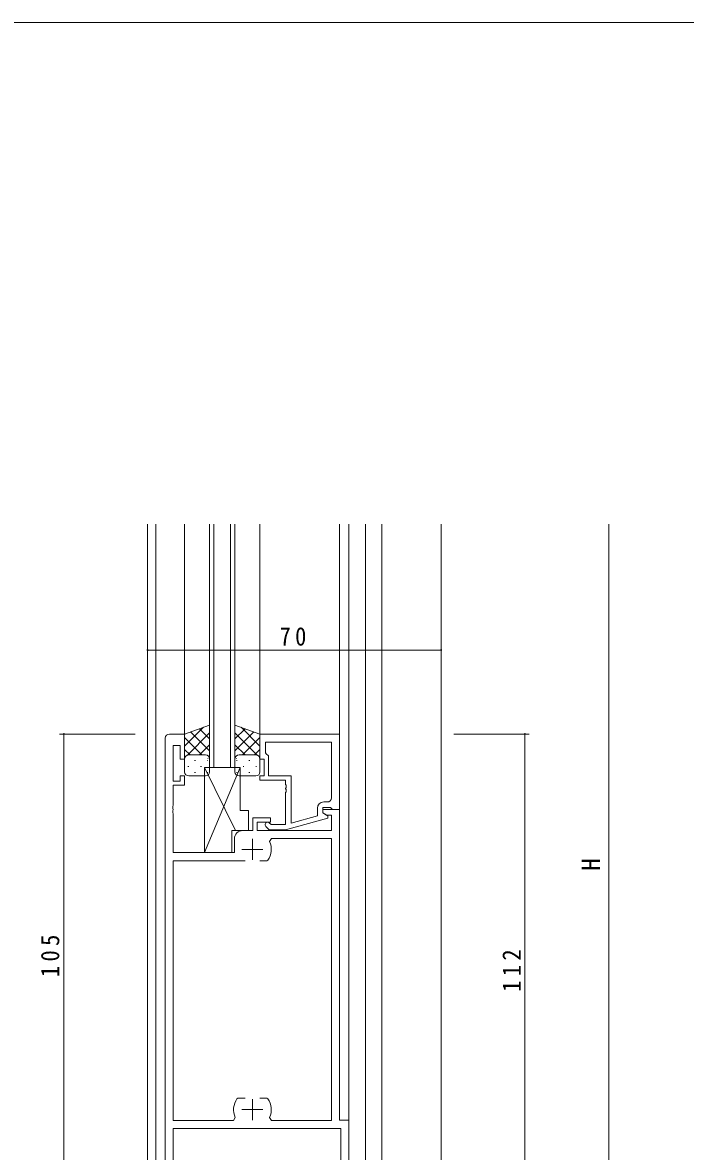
# Model space of a CAD drawing. Units: millimetres on the paper. Extents: x -397 to 397, y -282 to 282.
# Drawn here: x -238.6 to -80.5, y 10.3 to 279.3 of the extents above; entities that cross this region are included whole.
import ezdxf
from ezdxf.enums import TextEntityAlignment as Align

# ---------------------------------------------------------------- set-up
doc = ezdxf.new("R2010")
doc.units = ezdxf.units.MM
for name, color, linetype, lineweight in [('0-1_YKK_ZWAK', 7, 'Continuous', 18), ('0-3_YKK_11', 7, 'Continuous', 18), ('0-4_YKK_12', 2, 'Continuous', 18), ('0-5_YKK_13', 4, 'Continuous', 18), ('0-6_YKK_D', 6, 'Continuous', 18)]:
    doc.layers.add(name, color=color, linetype=linetype, lineweight=lineweight)
doc.styles.add('ＭＳ ゴシック', font='')
doc.styles.get('ＭＳ ゴシック').set_extended_font_data('MS Gothic')

msp = doc.modelspace()

# ---------------------------------------------------------------- linework, layer by layer
at = {"layer": '0-1_YKK_ZWAK'}
msp.add_line((376.092, 279.312), (-393.908, 279.312), dxfattribs=at)
at = {"layer": '0-3_YKK_11'}
for p, q in [((-204.594, 108.779), (-204.594, 4.779)), ((-199.994, 109.779), (-203.594, 109.779)), ((-199.994, 103.779), (-199.994, 109.779)), ((-181.994, 109.779), (-181.994, 103.779)), ((-162.994, 109.779), (-181.994, 109.779)), ((-180.694, 107.849), (-164.924, 107.849)), ((-180.694, 105.279), (-180.694, 107.849)), ((-180.694, 107.849), (-164.924, 107.849)), ((-164.924, 107.849), (-164.924, 94.579)), ((-162.994, 91.779), (-162.994, 109.779)), ((-202.664, 107.079), (-200.994, 107.079)), ((-202.664, 98.579), (-202.664, 107.079)), ((-200.994, 107.079), (-200.994, 103.779)), ((-180.494, 105.079), (-180.694, 105.279)), ((-179.994, 104.579), (-180.494, 105.079)), ((-200.994, 103.779), (-199.994, 103.779)), ((-181.994, 103.779), (-180.994, 103.779)), ((-180.994, 103.779), (-180.994, 99.779)), ((-179.994, 99.779), (-179.994, 104.579)), ((-200.994, 99.779), (-200.994, 98.579)), ((-199.994, 99.779), (-200.994, 99.779)), ((-199.994, 97.579), (-199.994, 99.779)), ((-181.994, 99.779), (-181.994, 98.779)), ((-180.994, 99.779), (-181.994, 99.779)), ((-174.594, 99.779), (-179.994, 99.779)), ((-174.594, 88.571), (-174.594, 99.779)), ((-200.994, 98.579), (-202.664, 98.579)), ((-202.664, 97.579), (-199.994, 97.579)), ((-202.664, 92.738), (-202.664, 97.579)), ((-181.994, 98.779), (-175.894, 98.779)), ((-175.894, 98.779), (-175.894, 97.738)), ((-175.894, 97.738), (-175.774, 97.554)), ((-175.774, 97.005), (-175.894, 96.821)), ((-175.774, 97.554), (-175.774, 97.005)), ((-175.894, 96.821), (-175.894, 96.738)), ((-175.894, 96.738), (-175.774, 96.554)), ((-175.774, 96.005), (-175.894, 95.821)), ((-175.894, 95.821), (-175.894, 88.179)), ((-175.774, 96.554), (-175.774, 96.005)), ((-202.784, 92.554), (-202.664, 92.738)), ((-202.784, 92.005), (-202.784, 92.554)), ((-202.664, 91.821), (-202.784, 92.005)), ((-202.784, 91.554), (-202.664, 91.738)), ((-202.784, 91.005), (-202.784, 91.554)), ((-202.664, 91.738), (-202.664, 91.821)), ((-168.294, 92.079), (-168.294, 90.259)), ((-166.994, 92.279), (-165.194, 92.279)), ((-166.994, 90.979), (-166.994, 92.279)), ((-166.994, 91.779), (-166.994, 90.979)), ((-162.994, 91.779), (-166.994, 91.779)), ((-165.924, 93.579), (-166.794, 93.579)), ((-165.194, 92.279), (-164.994, 92.079)), ((-164.994, 92.079), (-164.694, 91.779)), ((-164.694, 91.779), (-162.994, 91.779)), ((-162.994, 17.779), (-162.994, 91.779)), ((-202.664, 90.821), (-202.784, 91.005)), ((-202.664, 81.579), (-202.664, 90.821)), ((-183.694, 89.779), (-183.694, 86.779)), ((-179.494, 89.779), (-183.694, 89.779)), ((-182.694, 88.779), (-179.494, 88.779)), ((-182.694, 86.779), (-182.694, 88.779)), ((-179.494, 88.779), (-179.494, 89.779)), ((-175.897, 86.979), (-165.794, 89.687)), ((-168.294, 90.259), (-174.594, 88.571)), ((-166.994, 90.979), (-166.128, 90.479)), ((-165.794, 90.287), (-166.994, 90.979)), ((-166.128, 90.479), (-164.924, 90.479)), ((-165.794, 89.687), (-165.794, 90.287)), ((-164.924, 90.479), (-164.924, 86.779)), ((-183.694, 86.779), (-186.094, 86.779)), ((-164.924, 86.779), (-182.694, 86.779)), ((-180.618, 87.755), (-179.842, 86.979)), ((-179.842, 86.979), (-175.897, 86.979)), ((-179.345, 88.179), (-179.769, 88.604)), ((-175.894, 88.179), (-179.345, 88.179)), ((-188.094, 84.779), (-188.094, 81.579)), ((-183.794, 84.779), (-183.794, 79.779)), ((-179.697, 84.142), (-179.242, 84.849)), ((-179.242, 84.849), (-164.924, 84.849)), ((-164.924, 84.849), (-164.924, 17.709)), ((-188.094, 81.579), (-202.664, 81.579)), ((-186.294, 82.279), (-181.294, 82.279)), ((-202.664, 79.579), (-185.544, 79.579)), ((-202.664, 17.709), (-202.664, 79.579)), ((-182.044, 79.579), (-180.347, 79.579)), ((-182.044, 79.579), (-180.347, 79.579)), ((-180.347, 79.579), (-180.101, 79.708)), ((-187.24, 22.979), (-187.487, 22.851)), ((-185.544, 22.979), (-187.24, 22.979)), ((-183.794, 22.779), (-183.794, 17.779)), ((-180.347, 22.979), (-182.044, 22.979)), ((-180.101, 22.851), (-180.347, 22.979)), ((-186.294, 20.279), (-181.294, 20.279)), ((-188.345, 17.709), (-202.664, 17.709)), ((-187.89, 18.416), (-188.345, 17.709)), ((-179.242, 17.709), (-179.697, 18.416)), ((-164.924, 17.709), (-179.242, 17.709)), ((-160.794, 17.779), (-162.994, 17.779)), ((-160.794, 4.779), (-160.794, 17.779)), ((-202.664, 15.779), (-162.724, 15.779)), ((-202.664, 4.779), (-202.664, 15.779)), ((-162.724, 15.779), (-162.724, 4.779))]:
    msp.add_line(p, q, dxfattribs=at)
for centre, radius, start, end in [((-203.594, 108.779), 1, 90.00001, 179.99999), ((-165.924, 94.579), 1, 270.00001, 359.99999), ((-166.794, 92.079), 1.5, 90.00001, 179.99999), ((-180.194, 88.179), 0.6, 44.99999, 225.00001), ((-186.094, 84.779), 2, 90.00001, 179.99999), ((-183.794, 82.279), 4.5, 325.15008, 24.45637), ((-183.794, 20.279), 4.5, 145.15008, 204.45637), ((-183.794, 20.279), 4.5, 335.54363, 34.84992)]:
    msp.add_arc(centre, radius, start, end, dxfattribs=at)
at = {"layer": '0-4_YKK_12'}
for p, q in [((-208.794, 159.779), (-208.794, -22.221)), ((-199.994, 159.779), (-199.994, 109.779)), ((-193.994, 159.779), (-193.994, 101.779)), ((-192.994, 101.779), (-192.994, 159.779)), ((-188.994, 159.779), (-188.994, 101.779)), ((-187.994, 101.779), (-187.994, 159.779)), ((-181.994, 159.779), (-181.994, 109.779)), ((-162.994, 159.779), (-162.994, 109.479)), ((-160.794, 159.779), (-160.794, 4.779)), ((-152.894, -2.221), (-152.894, 159.779)), ((-138.794, 159.779), (-138.794, -22.221)), ((-187.994, 101.779), (-193.994, 101.779))]:
    msp.add_line(p, q, dxfattribs=at)
for points in [[(-206.794, 159.779), (-206.794, 4.779), (-160.794, 4.779)], [(-152.894, -2.221), (-156.794, -2.221), (-156.794, 159.779)]]:
    msp.add_lwpolyline(points, dxfattribs=at)
at = {"layer": '0-5_YKK_13'}
for p, q in [((-193.994, 111.922), (-199.994, 109.779)), ((-199.994, 106.871), (-195.469, 111.395)), ((-193.994, 105.765), (-198.531, 110.302)), ((-193.994, 108.593), (-196.446, 111.046)), ((-193.994, 111.922), (-193.994, 103.779)), ((-187.994, 111.922), (-187.994, 103.779)), ((-187.994, 111.922), (-181.994, 109.779)), ((-187.994, 108.593), (-185.541, 111.046)), ((-187.994, 105.765), (-183.457, 110.302)), ((-181.994, 106.871), (-186.518, 111.395)), ((-199.994, 109.699), (-199.869, 109.824)), ((-199.994, 109.779), (-199.994, 103.779)), ((-195.836, 104.779), (-199.994, 108.937)), ((-199.307, 104.729), (-193.994, 110.042)), ((-182.68, 104.729), (-187.994, 110.042)), ((-186.151, 104.779), (-181.994, 108.937)), ((-181.994, 109.699), (-182.119, 109.824)), ((-181.994, 109.779), (-181.994, 103.779)), ((-198.665, 104.779), (-199.994, 106.108)), ((-196.428, 104.779), (-193.994, 107.214)), ((-185.559, 104.779), (-187.994, 107.214)), ((-183.322, 104.779), (-181.994, 106.108)), ((-199.994, 104.042), (-199.943, 104.093)), ((-199.994, 103.779), (-199.994, 100.779)), ((-194.994, 104.779), (-198.994, 104.779)), ((-198.994, 104.779), (-195.394, 104.779)), ((-197.375, 103.445), (-197.575, 103.445)), ((-194.394, 103.445), (-194.545, 103.445)), ((-194.411, 103.968), (-194.394, 103.985)), ((-193.994, 103.779), (-193.994, 100.779)), ((-187.994, 103.779), (-187.994, 100.779)), ((-187.576, 103.968), (-187.594, 103.985)), ((-187.594, 103.445), (-187.442, 103.445)), ((-186.994, 104.779), (-182.994, 104.779)), ((-182.994, 104.779), (-186.994, 104.779)), ((-184.612, 103.445), (-184.412, 103.445)), ((-181.994, 104.042), (-182.044, 104.093)), ((-181.994, 103.779), (-181.994, 100.779)), ((-198.99, 102.03), (-199.19, 102.03)), ((-194.994, 99.779), (-198.994, 99.779)), ((-197.375, 100.615), (-197.575, 100.615)), ((-195.96, 102.03), (-196.16, 102.03)), ((-195.244, 81.579), (-186.744, 101.779)), ((-195.244, 81.579), (-195.244, 101.779)), ((-195.244, 101.779), (-186.744, 101.779)), ((-187.818, 86.779), (-195.244, 101.779)), ((-194.407, 100.615), (-194.545, 100.615)), ((-187.58, 100.615), (-187.442, 100.615)), ((-186.994, 99.779), (-182.994, 99.779)), ((-186.744, 101.779), (-186.744, 91.579)), ((-186.027, 102.03), (-185.827, 102.03)), ((-184.612, 100.615), (-184.412, 100.615)), ((-182.997, 102.03), (-182.797, 102.03)), ((-186.744, 91.579), (-184.744, 91.579)), ((-184.744, 91.579), (-184.744, 86.779)), ((-188.744, 86.779), (-188.744, 81.579)), ((-184.744, 86.779), (-188.744, 86.779)), ((-188.744, 81.579), (-195.244, 81.579))]:
    msp.add_line(p, q, dxfattribs=at)
for centre, start, end in [((-198.994, 103.779), 90, 180), ((-198.994, 103.779), 90, 179.9999), ((-194.994, 103.779), 0, 90), ((-186.994, 103.779), 90, 180), ((-182.994, 103.779), 0, 90), ((-182.994, 103.779), 0.0001, 90), ((-198.994, 100.779), 180, 270), ((-194.994, 100.779), 270, 0), ((-186.994, 100.779), 180, 270), ((-182.994, 100.779), 270, 0)]:
    msp.add_arc(centre, 1, start, end, dxfattribs=at)
at = {"layer": '0-6_YKK_D'}
for p, q in [((-98.794, 159.779), (-98.794, -2.221)), ((-208.794, 112.779), (-208.794, 130.779)), ((-208.794, 129.779), (-138.794, 129.779)), ((-138.794, 112.779), (-138.794, 130.779)), ((-211.794, 109.779), (-229.794, 109.779)), ((-228.794, 109.779), (-228.794, 4.779)), ((-135.794, 109.779), (-117.794, 109.779)), ((-118.794, 109.779), (-118.794, -2.221))]:
    msp.add_line(p, q, dxfattribs=at)
for centre, start, end in [((-208.794, 129.779), 0, 180), ((-208.794, 129.779), 180, 0), ((-138.794, 129.779), 0, 180), ((-138.794, 129.779), 180, 0), ((-228.794, 109.779), 90, 270), ((-228.794, 109.779), 270, 90), ((-118.794, 109.779), 90, 270), ((-118.794, 109.779), 270, 90)]:
    msp.add_arc(centre, 0.106, start, end, dxfattribs=at)

# ---------------------------------------------------------------- texts
at = {"layer": '0-6_YKK_D', "color": 7, "style": 'ＭＳ ゴシック'}
msp.add_text('H', height=4.399, rotation=90, dxfattribs=at).set_placement((-99.594, 77.179), align=Align.BOTTOM_LEFT)
at = {"layer": '0-6_YKK_D', "color": 7, "insert": (-177.314, 130.779), "char_height": 4.399, "attachment_point": 7, "style": 'ＭＳ ゴシック'}
msp.add_mtext('\\T1.37;\\W0.9;70', dxfattribs=at)
at = {"layer": '0-6_YKK_D', "color": 7, "char_height": 4.399, "attachment_point": 7, "rotation": 90, "style": 'ＭＳ ゴシック'}
for s, insert in [('\\T1.38;\\W0.9;105', (-229.794, 51.839)), ('\\T1.38;\\W0.9;112', (-119.794, 48.339))]:
    msp.add_mtext(s, dxfattribs=dict(at, insert=insert))

doc.saveas('drawing.dxf')
